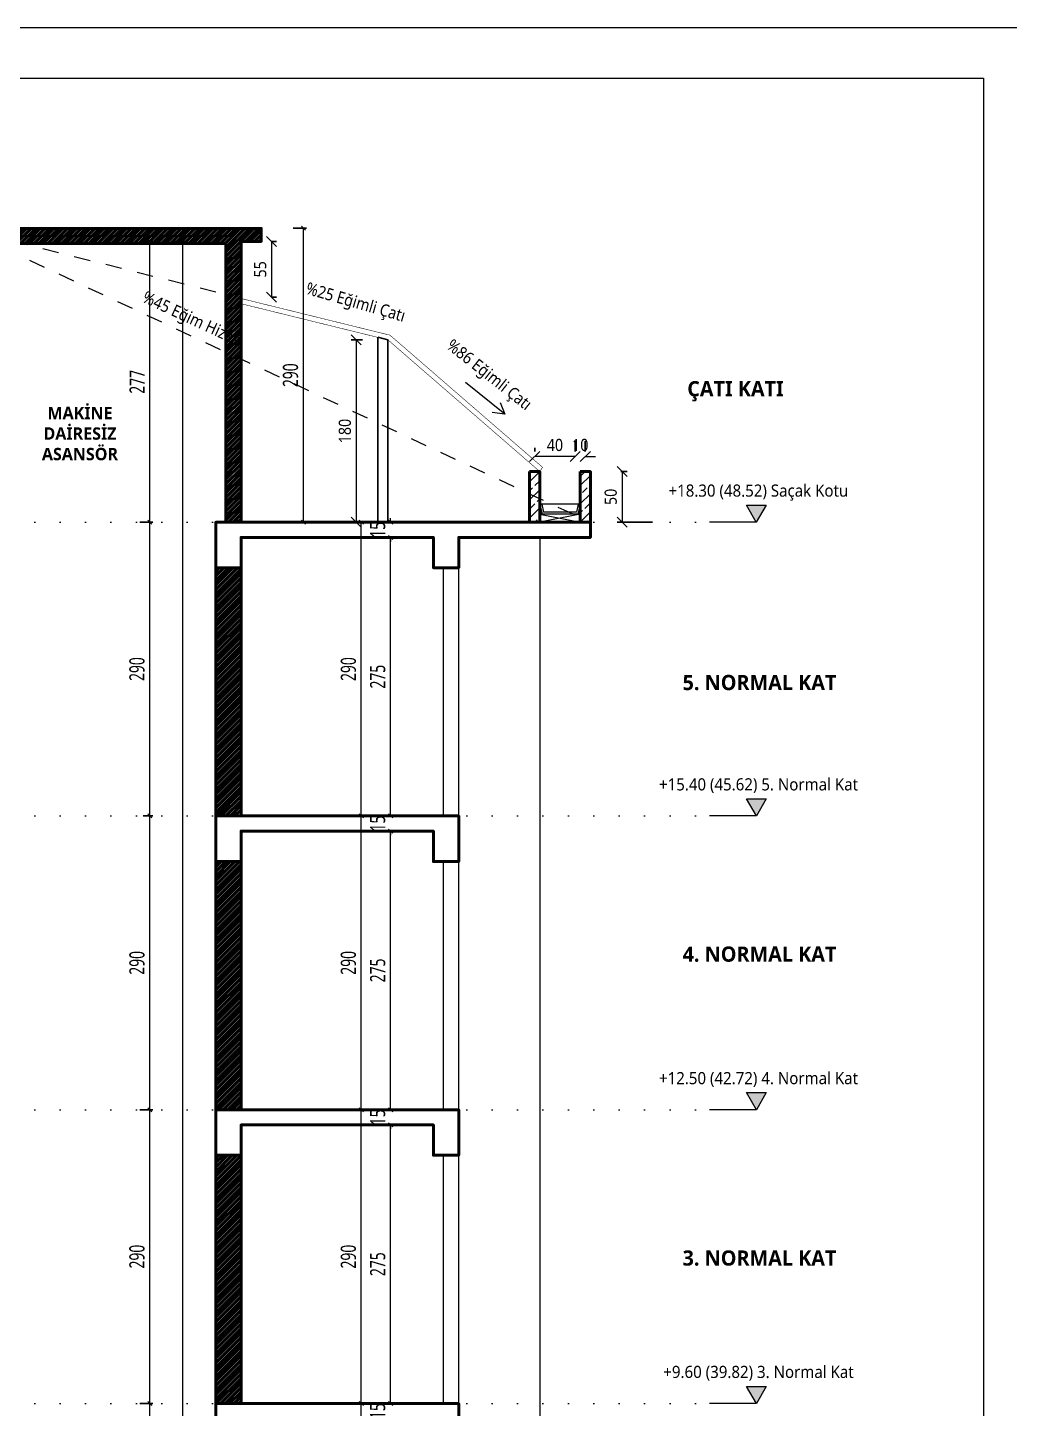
# Model space of a CAD drawing. Header units: metres. Extents: x 14968 to 56958, y -40276 to -31129.
# Drawn here: x 42804 to 43774, y -35839 to -34476 of the extents above; entities that cross this region are included whole.
import ezdxf
from ezdxf.enums import TextEntityAlignment as Align

# ---------------------------------------------------------------- set-up
doc = ezdxf.new("R2010")
doc.units = ezdxf.units.M
doc.linetypes.add('DOT', pattern=[0.25, 0, -0.25])
doc.linetypes.add('JIS_02_1.2', pattern=[64.008, 32.004, -32.004])
doc.layers.get('0').update_dxf_attribs({"lineweight": 13})
doc.layers.get('Defpoints').update_dxf_attribs({"lineweight": 9})
for name, color, linetype, lineweight in [('A ANTET', 7, 'Continuous', 13), ('A DUVAR', 7, 'Continuous', 25), ('A KESİT BETONARME', 1, 'Continuous', 50), ('A KESİT MERDİVEN', 1, 'Continuous', 50), ('A KOLON TARAMA', 1, 'Continuous', 15), ('A KOT KESİT', 51, 'Continuous', 15), ('A TEFRİŞ', 252, 'Continuous', 13), ('A YAZI', 7, 'Continuous', 13), ('A YAZI VAZ', 7, 'Continuous', 13), ('A ÇATI', 11, 'Continuous', 9), ('A ÖLÇÜ KESİT', 31, 'Continuous', 9), ('M015', 8, 'Continuous', 13)]:
    doc.layers.add(name, color=color, linetype=linetype, lineweight=lineweight)
doc.layers.add('A KESİT DUVAR GÖRÜNÜŞ', color=7, linetype='Continuous', lineweight=9, true_color=0x848484)
doc.layers.add('A KOT KESİT KAT HİZASI', color=7, linetype='DOT', lineweight=15, true_color=0xffff7f)
doc.styles.add('HİB GENISO .9', font='GENISO.ttf', dxfattribs={"width": 0.9})
doc.styles.add('HİB Segoe Semibold', font='')
doc.styles.add('HİB Segoe Semilight .7', font='segoeuisl.ttf', dxfattribs={"width": 0.7})
doc.styles.add('HİB Segoe Semilight .95', font='segoeuisl.ttf', dxfattribs={"width": 0.9})
doc.styles.get('HİB Segoe Semibold').set_extended_font_data('Segoe UI Semibold')
doc.dimstyles.new('HİB', dxfattribs={"dimtxt": 12, "dimasz": 18, "dimexe": 5, "dimexo": 30, "dimgap": 5, "dimtad": 1, "dimdec": 0, "dimzin": 0, "dimdsep": 46, "dimtxsty": 'HİB GENISO .9', "dimblk": 'CLOSEDBLANK', "dimtsz": 5, "dimcen": 0.09, "dimclrd": 256, "dimclre": 256, "dimclrt": 256, "dimadec": 0, "dimazin": 0, "dimtfac": 1, "dimtdec": 4, "dimtix": 1, "dimtofl": 0, "dimtmove": 0, "dimatfit": 3, "dimfxl": 30, "dimfxlon": 1, "dimtvp": 1, "dimtolj": 1, "dimtzin": 0, "dimlwd": -1, "dimlwe": -3, "dimarcsym": 0})
doc.dimstyles.new('HİB İÇ', dxfattribs={"dimtxt": 15, "dimasz": 18, "dimexe": 3, "dimexo": 10, "dimgap": 5, "dimtad": 1, "dimdec": 0, "dimzin": 0, "dimdsep": 46, "dimtxsty": 'HİB Segoe Semilight .7', "dimblk": 'NONE', "dimblk1": 'NONE', "dimblk2": 'NONE', "dimtsz": 2, "dimcen": 0.09, "dimclrd": 256, "dimclre": 256, "dimclrt": 256, "dimadec": 0, "dimazin": 0, "dimtfac": 1, "dimtdec": 4, "dimtix": 1, "dimtofl": 0, "dimtmove": 0, "dimatfit": 3, "dimfxl": 10, "dimfxlon": 1, "dimtvp": 1, "dimtolj": 1, "dimtzin": 0, "dimlwd": -1, "dimlwe": -3, "dimarcsym": 0})

# ---------------------------------------------------------------- blocks, each defined once
blk = doc.blocks.new('*D346')
at = {"layer": 'A ÖLÇÜ KESİT', "lineweight": -3, "ltscale": 0.5}
for p, q in [((43304.91172653042, -34890.6253155658), (43304.91172653042, -34894.1441292362)), ((43344.91172653042, -34884.08768259803), (43344.91172653042, -34894.1441292362))]:
    blk.add_line(p, q, dxfattribs=at)
at = {"layer": 'A ÖLÇÜ KESİT', "ltscale": 0.5}
for p, q in [((43309.91172653042, -34894.1441292362), (43299.91172653042, -34904.1441292362)), ((43344.91172653042, -34899.1441292362), (43304.91172653042, -34899.1441292362)), ((43339.91172653042, -34904.1441292362), (43349.91172653042, -34894.1441292362))]:
    blk.add_line(p, q, dxfattribs=at)
at = {"layer": 'Defpoints', "color": 0}
for p in [(43304.91172653042, -34899.1441292362), (43304.91172653042, -34920.6253155658), (43344.91172653042, -34914.08768259803)]:
    blk.add_point(p, dxfattribs=at)
at = {"layer": 'A ÖLÇÜ KESİT', "ltscale": 0.5, "insert": (43324.91172653042, -34887.94329241612), "char_height": 12, "attachment_point": 5, "style": 'HİB Segoe Semilight .95'}
blk.add_mtext('\\A1;40', dxfattribs=at)
blk = doc.blocks.new('_ClosedBlank')
at = {"color": 0, "linetype": 'ByBlock', "lineweight": -2}
for p, q in [((-1, 0.166667), (0, 0)), ((-1, 0.166667), (-1, -0.166667)), ((0, 0), (-1, -0.166667))]:
    blk.add_line(p, q, dxfattribs=at)
blk = doc.blocks.new('*D345')
at = {"layer": 'A ÖLÇÜ KESİT', "lineweight": -3, "ltscale": 0.5}
for p, q in [((43344.91172653042, -34884.08768259803), (43344.91172653042, -34894.1441292362)), ((43354.91172653042, -34884.08768259803), (43354.91172653042, -34894.1441292362))]:
    blk.add_line(p, q, dxfattribs=at)
at = {"layer": 'A ÖLÇÜ KESİT', "ltscale": 0.5}
for p, q in [((43344.91172653042, -34899.1441292362), (43334.91172653042, -34899.1441292362)), ((43339.91172653042, -34904.1441292362), (43349.91172653042, -34894.1441292362)), ((43359.91172653042, -34894.1441292362), (43349.91172653042, -34904.1441292362)), ((43354.91172653042, -34899.1441292362), (43364.91172653042, -34899.1441292362))]:
    blk.add_line(p, q, dxfattribs=at)
at = {"layer": 'Defpoints', "color": 0}
for p in [(43344.91172653042, -34899.1441292362), (43344.91172653042, -34914.08768259803), (43354.91172653042, -34914.08768259803)]:
    blk.add_point(p, dxfattribs=at)
at = {"layer": 'A ÖLÇÜ KESİT', "ltscale": 0.5, "insert": (43349.91172653042, -34887.90981961277), "char_height": 12, "attachment_point": 5, "style": 'HİB Segoe Semilight .95'}
blk.add_mtext('\\A1;10', dxfattribs=at)
blk = doc.blocks.new('*D456')
at = {"layer": 'A ÖLÇÜ KESİT', "ltscale": 0.5}
for p, q in [((43049.95000049309, -34691.94894162894), (43039.95000049309, -34681.94894162894)), ((43044.95000049309, -34686.94894162894), (43044.95000049309, -34742.01925975125)), ((43039.95000049309, -34737.01925975125), (43049.95000049309, -34747.01925975125))]:
    blk.add_line(p, q, dxfattribs=at)
at = {"layer": 'A ÖLÇÜ KESİT', "lineweight": -3, "ltscale": 0.5}
for p, q in [((43044.76004474289, -34686.94894162894), (43049.95000049309, -34686.94894162894)), ((43044.91172681278, -34742.01925975125), (43049.95000049309, -34742.01925975125))]:
    blk.add_line(p, q, dxfattribs=at)
at = {"layer": 'Defpoints', "color": 0}
for p in [(43014.76004474289, -34686.94894162894), (43014.91172681278, -34742.01925975125), (43044.95000049309, -34742.01925975125)]:
    blk.add_point(p, dxfattribs=at)
at = {"layer": 'A ÖLÇÜ KESİT', "ltscale": 0.5, "insert": (43033.84958208305, -34714.4841006901), "char_height": 12, "attachment_point": 5, "rotation": 90, "style": 'HİB Segoe Semilight .95'}
blk.add_mtext('\\A1;55', dxfattribs=at)
blk = doc.blocks.new('*D397')
at = {"layer": 'A ÖLÇÜ KESİT', "ltscale": 0.5}
for p, q in [((43162.64938041203, -34964.07840102632), (43162.64938041203, -34960.07840102632)), ((43160.64938041203, -34962.07840102632), (43164.64938041203, -34966.07840102632)), ((43164.64938041203, -34981.07840102629), (43160.64938041203, -34977.07840102629)), ((43162.64938041203, -34979.07840102629), (43162.64938041203, -34983.07840102629))]:
    blk.add_line(p, q, dxfattribs=at)
at = {"layer": 'A ÖLÇÜ KESİT', "lineweight": -3, "ltscale": 0.5}
for p, q in [((43165.72721676964, -34964.07840102632), (43159.64938041203, -34964.07840102632)), ((43152.89634090671, -34979.07840102629), (43159.64938041203, -34979.07840102629))]:
    blk.add_line(p, q, dxfattribs=at)
at = {"layer": 'Defpoints', "color": 0}
for p in [(43162.64938041203, -34964.07840102632), (43175.72721676964, -34964.07840102632), (43162.89634090671, -34979.07840102629)]:
    blk.add_point(p, dxfattribs=at)
at = {"layer": 'A ÖLÇÜ KESİT', "ltscale": 0.5, "insert": (43149.85649338274, -34971.5784010263), "char_height": 15, "attachment_point": 5, "rotation": 90, "style": 'HİB Segoe Semilight .7'}
blk.add_mtext('\\A1;15', dxfattribs=at)
blk = doc.blocks.new('_None')
blk = doc.blocks.new('*D396')
at = {"layer": 'A ÖLÇÜ KESİT', "lineweight": -3, "ltscale": 0.5}
for p, q in [((43152.89634090671, -34979.07840102629), (43159.64938041203, -34979.07840102629)), ((43152.89634090669, -35254.07840102632), (43159.64938041203, -35254.07840102632))]:
    blk.add_line(p, q, dxfattribs=at)
at = {"layer": 'A ÖLÇÜ KESİT', "ltscale": 0.5}
for p, q in [((43164.64938041203, -34981.07840102629), (43160.64938041203, -34977.07840102629)), ((43162.64938041203, -35254.07840102632), (43162.64938041203, -34979.07840102629)), ((43160.64938041203, -35252.07840102632), (43164.64938041203, -35256.07840102632))]:
    blk.add_line(p, q, dxfattribs=at)
at = {"layer": 'Defpoints', "color": 0}
for p in [(43162.64938041203, -34979.07840102629), (43162.89634090671, -34979.07840102629), (43162.89634090669, -35254.07840102632)]:
    blk.add_point(p, dxfattribs=at)
at = {"layer": 'A ÖLÇÜ KESİT', "ltscale": 0.5, "insert": (43149.89833438693, -35116.5784010263), "char_height": 15, "attachment_point": 5, "rotation": 90, "style": 'HİB Segoe Semilight .7'}
blk.add_mtext('\\A1;275', dxfattribs=at)
blk = doc.blocks.new('*D394')
at = {"layer": 'A ÖLÇÜ KESİT', "lineweight": -3, "ltscale": 0.5}
for p, q in [((43165.72721676964, -35254.07840102632), (43159.64938041203, -35254.07840102632)), ((43152.89634090671, -35269.07840102629), (43159.64938041203, -35269.07840102629))]:
    blk.add_line(p, q, dxfattribs=at)
at = {"layer": 'A ÖLÇÜ KESİT', "ltscale": 0.5}
for p, q in [((43160.64938041203, -35252.07840102632), (43164.64938041203, -35256.07840102632)), ((43162.64938041203, -35254.07840102632), (43162.64938041203, -35250.07840102632)), ((43164.64938041203, -35271.07840102629), (43160.64938041203, -35267.07840102629)), ((43162.64938041203, -35269.07840102629), (43162.64938041203, -35273.07840102629))]:
    blk.add_line(p, q, dxfattribs=at)
at = {"layer": 'Defpoints', "color": 0}
for p in [(43162.64938041203, -35254.07840102632), (43175.72721676964, -35254.07840102632), (43162.89634090671, -35269.07840102629)]:
    blk.add_point(p, dxfattribs=at)
at = {"layer": 'A ÖLÇÜ KESİT', "ltscale": 0.5, "insert": (43149.85649338274, -35261.5784010263), "char_height": 15, "attachment_point": 5, "rotation": 90, "style": 'HİB Segoe Semilight .7'}
blk.add_mtext('\\A1;15', dxfattribs=at)
blk = doc.blocks.new('*D398')
at = {"layer": 'A ÖLÇÜ KESİT', "lineweight": -3, "ltscale": 0.5}
for p, q in [((43143.6803826098, -34964.07840102632), (43130.6803826098, -34964.07840102632)), ((43143.6803826098, -35254.07840102632), (43130.6803826098, -35254.07840102632))]:
    blk.add_line(p, q, dxfattribs=at)
at = {"layer": 'A ÖLÇÜ KESİT', "ltscale": 0.5}
for p, q in [((43135.6803826098, -34966.07840102632), (43131.6803826098, -34962.07840102632)), ((43133.6803826098, -35254.07840102632), (43133.6803826098, -34964.07840102632)), ((43131.6803826098, -35252.07840102632), (43135.6803826098, -35256.07840102632))]:
    blk.add_line(p, q, dxfattribs=at)
at = {"layer": 'Defpoints', "color": 0}
for p in [(43133.6803826098, -34964.07840102632), (43175.72721676964, -34964.07840102632), (43183.92779017119, -35254.07840102632)]:
    blk.add_point(p, dxfattribs=at)
at = {"layer": 'A ÖLÇÜ KESİT', "ltscale": 0.5, "insert": (43120.92410645918, -35109.07840102632), "char_height": 15, "attachment_point": 5, "rotation": 90, "style": 'HİB Segoe Semilight .7'}
blk.add_mtext('\\A1;290', dxfattribs=at)
blk = doc.blocks.new('*D392')
at = {"layer": 'A ÖLÇÜ KESİT', "lineweight": -3, "ltscale": 0.5}
for p, q in [((43143.6803826098, -35544.07840102632), (43130.6803826098, -35544.07840102632)), ((43143.6803826098, -35834.07840102632), (43130.6803826098, -35834.07840102632))]:
    blk.add_line(p, q, dxfattribs=at)
at = {"layer": 'A ÖLÇÜ KESİT', "ltscale": 0.5}
for p, q in [((43135.6803826098, -35546.07840102632), (43131.6803826098, -35542.07840102632)), ((43133.6803826098, -35834.07840102632), (43133.6803826098, -35544.07840102632)), ((43131.6803826098, -35832.07840102632), (43135.6803826098, -35836.07840102632))]:
    blk.add_line(p, q, dxfattribs=at)
at = {"layer": 'Defpoints', "color": 0}
for p in [(43133.6803826098, -35544.07840102632), (43175.72721676964, -35544.07840102632), (43183.92779017119, -35834.07840102632)]:
    blk.add_point(p, dxfattribs=at)
at = {"layer": 'A ÖLÇÜ KESİT', "ltscale": 0.5, "insert": (43120.92410645918, -35689.07840102632), "char_height": 15, "attachment_point": 5, "rotation": 90, "style": 'HİB Segoe Semilight .7'}
blk.add_mtext('\\A1;290', dxfattribs=at)
blk = doc.blocks.new('*D391')
at = {"layer": 'A ÖLÇÜ KESİT', "lineweight": -3, "ltscale": 0.5}
for p, q in [((43165.72721676964, -35544.07840102632), (43159.64938041203, -35544.07840102632)), ((43152.89634090671, -35559.07840102629), (43159.64938041203, -35559.07840102629))]:
    blk.add_line(p, q, dxfattribs=at)
at = {"layer": 'A ÖLÇÜ KESİT', "ltscale": 0.5}
for p, q in [((43160.64938041203, -35542.07840102632), (43164.64938041203, -35546.07840102632)), ((43162.64938041203, -35544.07840102632), (43162.64938041203, -35540.07840102632)), ((43164.64938041203, -35561.07840102629), (43160.64938041203, -35557.07840102629)), ((43162.64938041203, -35559.07840102629), (43162.64938041203, -35563.07840102629))]:
    blk.add_line(p, q, dxfattribs=at)
at = {"layer": 'Defpoints', "color": 0}
for p in [(43162.64938041203, -35544.07840102632), (43175.72721676964, -35544.07840102632), (43162.89634090671, -35559.07840102629)]:
    blk.add_point(p, dxfattribs=at)
at = {"layer": 'A ÖLÇÜ KESİT', "ltscale": 0.5, "insert": (43149.85649338274, -35551.5784010263), "char_height": 15, "attachment_point": 5, "rotation": 90, "style": 'HİB Segoe Semilight .7'}
blk.add_mtext('\\A1;15', dxfattribs=at)
blk = doc.blocks.new('*D390')
at = {"layer": 'A ÖLÇÜ KESİT', "lineweight": -3, "ltscale": 0.5}
for p, q in [((43152.89634090671, -35559.07840102629), (43159.64938041203, -35559.07840102629)), ((43152.89634090669, -35834.07840102632), (43159.64938041203, -35834.07840102632))]:
    blk.add_line(p, q, dxfattribs=at)
at = {"layer": 'A ÖLÇÜ KESİT', "ltscale": 0.5}
for p, q in [((43164.64938041203, -35561.07840102629), (43160.64938041203, -35557.07840102629)), ((43162.64938041203, -35834.07840102632), (43162.64938041203, -35559.07840102629)), ((43160.64938041203, -35832.07840102632), (43164.64938041203, -35836.07840102632))]:
    blk.add_line(p, q, dxfattribs=at)
at = {"layer": 'Defpoints', "color": 0}
for p in [(43162.64938041203, -35559.07840102629), (43162.89634090671, -35559.07840102629), (43162.89634090669, -35834.07840102632)]:
    blk.add_point(p, dxfattribs=at)
at = {"layer": 'A ÖLÇÜ KESİT', "ltscale": 0.5, "insert": (43149.89833438693, -35696.5784010263), "char_height": 15, "attachment_point": 5, "rotation": 90, "style": 'HİB Segoe Semilight .7'}
blk.add_mtext('\\A1;275', dxfattribs=at)
blk = doc.blocks.new('*D389')
at = {"layer": 'A ÖLÇÜ KESİT', "lineweight": -3, "ltscale": 0.5}
for p, q in [((43143.6803826098, -35834.07840102632), (43130.6803826098, -35834.07840102632)), ((43143.6803826098, -36124.07840102632), (43130.6803826098, -36124.07840102632))]:
    blk.add_line(p, q, dxfattribs=at)
at = {"layer": 'A ÖLÇÜ KESİT', "ltscale": 0.5}
for p, q in [((43135.6803826098, -35836.07840102632), (43131.6803826098, -35832.07840102632)), ((43133.6803826098, -36124.07840102632), (43133.6803826098, -35834.07840102632)), ((43131.6803826098, -36122.07840102632), (43135.6803826098, -36126.07840102632))]:
    blk.add_line(p, q, dxfattribs=at)
at = {"layer": 'Defpoints', "color": 0}
for p in [(43133.6803826098, -35834.07840102632), (43175.72721676964, -35834.07840102632), (43183.92779017119, -36124.07840102632)]:
    blk.add_point(p, dxfattribs=at)
at = {"layer": 'A ÖLÇÜ KESİT', "ltscale": 0.5, "insert": (43120.92410645918, -35979.07840102632), "char_height": 15, "attachment_point": 5, "rotation": 90, "style": 'HİB Segoe Semilight .7'}
blk.add_mtext('\\A1;290', dxfattribs=at)
blk = doc.blocks.new('*D388')
at = {"layer": 'A ÖLÇÜ KESİT', "lineweight": -3, "ltscale": 0.5}
for p, q in [((43165.72721676964, -35834.07840102632), (43159.64938041203, -35834.07840102632)), ((43152.89634090671, -35849.07840102629), (43159.64938041203, -35849.07840102629))]:
    blk.add_line(p, q, dxfattribs=at)
at = {"layer": 'A ÖLÇÜ KESİT', "ltscale": 0.5}
for p, q in [((43160.64938041203, -35832.07840102632), (43164.64938041203, -35836.07840102632)), ((43162.64938041203, -35834.07840102632), (43162.64938041203, -35830.07840102632)), ((43164.64938041203, -35851.07840102629), (43160.64938041203, -35847.07840102629)), ((43162.64938041203, -35849.07840102629), (43162.64938041203, -35853.07840102629))]:
    blk.add_line(p, q, dxfattribs=at)
at = {"layer": 'Defpoints', "color": 0}
for p in [(43162.64938041203, -35834.07840102632), (43175.72721676964, -35834.07840102632), (43162.89634090671, -35849.07840102629)]:
    blk.add_point(p, dxfattribs=at)
at = {"layer": 'A ÖLÇÜ KESİT', "ltscale": 0.5, "insert": (43149.85649338274, -35841.5784010263), "char_height": 15, "attachment_point": 5, "rotation": 90, "style": 'HİB Segoe Semilight .7'}
blk.add_mtext('\\A1;15', dxfattribs=at)
blk = doc.blocks.new('*D395')
at = {"layer": 'A ÖLÇÜ KESİT', "lineweight": -3, "ltscale": 0.5}
for p, q in [((43143.6803826098, -35254.07840102632), (43130.6803826098, -35254.07840102632)), ((43143.6803826098, -35544.07840102632), (43130.6803826098, -35544.07840102632))]:
    blk.add_line(p, q, dxfattribs=at)
at = {"layer": 'A ÖLÇÜ KESİT', "ltscale": 0.5}
for p, q in [((43135.6803826098, -35256.07840102632), (43131.6803826098, -35252.07840102632)), ((43133.6803826098, -35544.07840102632), (43133.6803826098, -35254.07840102632)), ((43131.6803826098, -35542.07840102632), (43135.6803826098, -35546.07840102632))]:
    blk.add_line(p, q, dxfattribs=at)
at = {"layer": 'Defpoints', "color": 0}
for p in [(43133.6803826098, -35254.07840102632), (43175.72721676964, -35254.07840102632), (43183.92779017119, -35544.07840102632)]:
    blk.add_point(p, dxfattribs=at)
at = {"layer": 'A ÖLÇÜ KESİT', "ltscale": 0.5, "insert": (43120.92410645918, -35399.07840102632), "char_height": 15, "attachment_point": 5, "rotation": 90, "style": 'HİB Segoe Semilight .7'}
blk.add_mtext('\\A1;290', dxfattribs=at)
blk = doc.blocks.new('*D393')
at = {"layer": 'A ÖLÇÜ KESİT', "lineweight": -3, "ltscale": 0.5}
for p, q in [((43152.89634090671, -35269.07840102629), (43159.64938041203, -35269.07840102629)), ((43152.89634090669, -35544.07840102632), (43159.64938041203, -35544.07840102632))]:
    blk.add_line(p, q, dxfattribs=at)
at = {"layer": 'A ÖLÇÜ KESİT', "ltscale": 0.5}
for p, q in [((43164.64938041203, -35271.07840102629), (43160.64938041203, -35267.07840102629)), ((43162.64938041203, -35544.07840102632), (43162.64938041203, -35269.07840102629)), ((43160.64938041203, -35542.07840102632), (43164.64938041203, -35546.07840102632))]:
    blk.add_line(p, q, dxfattribs=at)
at = {"layer": 'Defpoints', "color": 0}
for p in [(43162.64938041203, -35269.07840102629), (43162.89634090671, -35269.07840102629), (43162.89634090669, -35544.07840102632)]:
    blk.add_point(p, dxfattribs=at)
at = {"layer": 'A ÖLÇÜ KESİT', "ltscale": 0.5, "insert": (43149.89833438693, -35406.5784010263), "char_height": 15, "attachment_point": 5, "rotation": 90, "style": 'HİB Segoe Semilight .7'}
blk.add_mtext('\\A1;275', dxfattribs=at)
blk = doc.blocks.new('*D766')
at = {"layer": 'A ÖLÇÜ KESİT', "lineweight": -3, "ltscale": 0.5}
for p, q in [((42947.31095996918, -34686.94894162892), (42960.31095996918, -34686.94894162892)), ((42947.31095996918, -37121.07911688486), (42960.31095996918, -37121.07911688486))]:
    blk.add_line(p, q, dxfattribs=at)
at = {"layer": 'A ÖLÇÜ KESİT', "ltscale": 0.5}
for p, q in [((42959.31095996918, -34688.94894162892), (42955.31095996918, -34684.94894162892)), ((42957.31095996918, -37121.07911688486), (42957.31095996918, -34686.94894162892)), ((42955.31095996918, -37119.07911688486), (42959.31095996918, -37123.07911688486))]:
    blk.add_line(p, q, dxfattribs=at)
at = {"layer": 'Defpoints', "color": 0}
for p in [(42821.23962272264, -34686.94894162892), (42957.31095996918, -34686.94894162892), (42875.02921052245, -37121.07911688486)]:
    blk.add_point(p, dxfattribs=at)
at = {"layer": 'A ÖLÇÜ KESİT', "ltscale": 0.5, "insert": (42944.55468381855, -35904.01402925689), "char_height": 15, "attachment_point": 5, "rotation": 90, "style": 'HİB Segoe Semilight .7'}
blk.add_mtext('\\A1;2434', dxfattribs=at)
blk = doc.blocks.new('*D770')
at = {"layer": 'A ÖLÇÜ KESİT', "lineweight": -3, "ltscale": 0.5}
for p, q in [((43066.51719365625, -34673.9512516074), (43079.51719365625, -34673.9512516074)), ((43066.51719365625, -34964.07911688489), (43079.51719365625, -34964.07911688489))]:
    blk.add_line(p, q, dxfattribs=at)
at = {"layer": 'A ÖLÇÜ KESİT', "ltscale": 0.5}
for p, q in [((43078.51719365625, -34675.9512516074), (43074.51719365625, -34671.9512516074)), ((43076.51719365625, -34964.07911688489), (43076.51719365625, -34673.9512516074)), ((43074.51719365625, -34962.07911688489), (43078.51719365625, -34966.07911688489))]:
    blk.add_line(p, q, dxfattribs=at)
at = {"layer": 'Defpoints', "color": 0}
for p in [(43014.91172681279, -34673.9512516074), (43076.51719365625, -34673.9512516074), (43014.91172681279, -34964.07911688489)]:
    blk.add_point(p, dxfattribs=at)
at = {"layer": 'A ÖLÇÜ KESİT', "ltscale": 0.5, "insert": (43063.76091750563, -34819.01518424614), "char_height": 15, "attachment_point": 5, "rotation": 90, "style": 'HİB Segoe Semilight .7'}
blk.add_mtext('\\A1;290', dxfattribs=at)
blk = doc.blocks.new('*D342')
at = {"layer": 'A ÖLÇÜ KESİT', "ltscale": 0.5, "transparency": 16777216}
for p, q in [((43133.67618038594, -34789.08768259803), (43123.67618038594, -34779.08768259803)), ((43128.67618038594, -34784.08768259803), (43128.67618038594, -34964.08768259803)), ((43123.67618038594, -34959.08768259803), (43133.67618038594, -34969.08768259803))]:
    blk.add_line(p, q, dxfattribs=at)
at = {"layer": 'A ÖLÇÜ KESİT', "lineweight": -3, "ltscale": 0.5, "transparency": 16777216}
for p, q in [((43134.91172653042, -34784.08768259803), (43123.67618038594, -34784.08768259803)), ((43124.91172653042, -34964.08768259803), (43123.67618038594, -34964.08768259803))]:
    blk.add_line(p, q, dxfattribs=at)
at = {"layer": 'Defpoints', "color": 0, "transparency": 16777216}
for p in [(43164.91172653042, -34784.08768259803), (43128.67618038594, -34964.08768259803), (43154.91172653042, -34964.08768259803)]:
    blk.add_point(p, dxfattribs=at)
at = {"layer": 'A ÖLÇÜ KESİT', "ltscale": 0.5, "transparency": 16777216, "insert": (43117.44187076251, -34874.08768259803), "char_height": 12, "attachment_point": 5, "rotation": 90, "style": 'HİB Segoe Semilight .95'}
blk.add_mtext('\\A1;180', dxfattribs=at)
blk = doc.blocks.new('*D344')
at = {"layer": 'A ÖLÇÜ KESİT', "ltscale": 0.5}
for p, q in [((43396.23065294382, -34919.08768259803), (43386.23065294382, -34909.08768259803)), ((43391.23065294382, -34914.08768259803), (43391.23065294382, -34964.08768259804)), ((43386.23065294382, -34959.08768259804), (43396.23065294382, -34969.08768259804))]:
    blk.add_line(p, q, dxfattribs=at)
at = {"layer": 'A ÖLÇÜ KESİT', "lineweight": -3, "ltscale": 0.5}
for p, q in [((43389.91172653042, -34914.08768259803), (43396.23065294382, -34914.08768259803)), ((43421.23065294382, -34964.08768259804), (43386.23065294382, -34964.08768259804))]:
    blk.add_line(p, q, dxfattribs=at)
at = {"layer": 'Defpoints', "color": 0}
for p in [(43359.91172653042, -34914.08768259803), (43391.23065294382, -34964.08768259804), (44606.07575881795, -34964.08768259804)]:
    blk.add_point(p, dxfattribs=at)
at = {"layer": 'A ÖLÇÜ KESİT', "ltscale": 0.5, "insert": (43380.02981612374, -34939.08768259804), "char_height": 12, "attachment_point": 5, "rotation": 90, "style": 'HİB Segoe Semilight .95'}
blk.add_mtext('\\A1;50', dxfattribs=at)
blk = doc.blocks.new('*D1884')
at = {"layer": 'A ÖLÇÜ KESİT', "lineweight": -3, "ltscale": 0.5}
for p, q in [((42914.86956699606, -34686.94894162892), (42927.86956699606, -34686.94894162892)), ((42914.86956699606, -34964.07911688488), (42927.86956699606, -34964.07911688488))]:
    blk.add_line(p, q, dxfattribs=at)
at = {"layer": 'A ÖLÇÜ KESİT', "ltscale": 0.5}
for p, q in [((42926.86956699606, -34688.94894162892), (42922.86956699606, -34684.94894162892)), ((42924.86956699606, -34964.07911688488), (42924.86956699606, -34686.94894162892)), ((42922.86956699606, -34962.07911688488), (42926.86956699606, -34966.07911688488))]:
    blk.add_line(p, q, dxfattribs=at)
at = {"layer": 'Defpoints', "color": 0}
for p in [(42875.02517476507, -34686.94894162892), (42924.86956699606, -34686.94894162892), (42875.02517476511, -34964.07911688488)]:
    blk.add_point(p, dxfattribs=at)
at = {"layer": 'A ÖLÇÜ KESİT', "ltscale": 0.5, "insert": (42912.2440439835, -34825.5140292569), "char_height": 15, "attachment_point": 5, "rotation": 90, "style": 'HİB Segoe Semilight .7'}
blk.add_mtext('\\A1;277', dxfattribs=at)
blk = doc.blocks.new('*D1896')
at = {"layer": 'A ÖLÇÜ KESİT', "lineweight": -3, "ltscale": 0.5}
for p, q in [((42914.86956699606, -35834.07911688487), (42927.86956699606, -35834.07911688487)), ((42914.86956699606, -36124.07911688487), (42927.86956699606, -36124.07911688487))]:
    blk.add_line(p, q, dxfattribs=at)
at = {"layer": 'A ÖLÇÜ KESİT', "ltscale": 0.5}
for p, q in [((42926.86956699606, -35836.07911688487), (42922.86956699606, -35832.07911688487)), ((42924.86956699606, -36124.07911688487), (42924.86956699606, -35834.07911688487)), ((42922.86956699606, -36122.07911688487), (42926.86956699606, -36126.07911688487))]:
    blk.add_line(p, q, dxfattribs=at)
at = {"layer": 'Defpoints', "color": 0}
for p in [(42894.50570718041, -35834.07911688487), (42924.86956699606, -35834.07911688487), (42901.65078617298, -36124.07911688487)]:
    blk.add_point(p, dxfattribs=at)
at = {"layer": 'A ÖLÇÜ KESİT', "ltscale": 0.5, "insert": (42912.11329084543, -35979.07911688487), "char_height": 15, "attachment_point": 5, "rotation": 90, "style": 'HİB Segoe Semilight .7'}
blk.add_mtext('\\A1;290', dxfattribs=at)
blk = doc.blocks.new('*D1897')
at = {"layer": 'A ÖLÇÜ KESİT', "lineweight": -3, "ltscale": 0.5}
for p, q in [((42914.86956699606, -35544.07911688488), (42927.86956699606, -35544.07911688488)), ((42914.86956699606, -35834.07911688487), (42927.86956699606, -35834.07911688487))]:
    blk.add_line(p, q, dxfattribs=at)
at = {"layer": 'A ÖLÇÜ KESİT', "ltscale": 0.5}
for p, q in [((42926.86956699606, -35546.07911688488), (42922.86956699606, -35542.07911688488)), ((42924.86956699606, -35834.07911688487), (42924.86956699606, -35544.07911688488)), ((42922.86956699606, -35832.07911688487), (42926.86956699606, -35836.07911688487))]:
    blk.add_line(p, q, dxfattribs=at)
at = {"layer": 'Defpoints', "color": 0}
for p in [(42899.09897224707, -35544.07911688488), (42924.86956699606, -35544.07911688488), (42894.50570718041, -35834.07911688487)]:
    blk.add_point(p, dxfattribs=at)
at = {"layer": 'A ÖLÇÜ KESİT', "ltscale": 0.5, "insert": (42912.11329084543, -35689.07911688488), "char_height": 15, "attachment_point": 5, "rotation": 90, "style": 'HİB Segoe Semilight .7'}
blk.add_mtext('\\A1;290', dxfattribs=at)
blk = doc.blocks.new('*D1898')
at = {"layer": 'A ÖLÇÜ KESİT', "lineweight": -3, "ltscale": 0.5}
for p, q in [((42918.28550238038, -35254.07911688488), (42927.86956699606, -35254.07911688488)), ((42914.86956699606, -35544.07911688488), (42927.86956699606, -35544.07911688488))]:
    blk.add_line(p, q, dxfattribs=at)
at = {"layer": 'A ÖLÇÜ KESİT', "ltscale": 0.5}
for p, q in [((42926.86956699606, -35256.07911688488), (42922.86956699606, -35252.07911688488)), ((42924.86956699606, -35544.07911688488), (42924.86956699606, -35254.07911688488)), ((42922.86956699606, -35542.07911688488), (42926.86956699606, -35546.07911688488))]:
    blk.add_line(p, q, dxfattribs=at)
at = {"layer": 'Defpoints', "color": 0}
for p in [(42908.28550238038, -35254.07911688488), (42924.86956699606, -35254.07911688488), (42899.09897224707, -35544.07911688488)]:
    blk.add_point(p, dxfattribs=at)
at = {"layer": 'A ÖLÇÜ KESİT', "ltscale": 0.5, "insert": (42912.11329084543, -35399.07911688488), "char_height": 15, "attachment_point": 5, "rotation": 90, "style": 'HİB Segoe Semilight .7'}
blk.add_mtext('\\A1;290', dxfattribs=at)
blk = doc.blocks.new('*D1899')
at = {"layer": 'A ÖLÇÜ KESİT', "lineweight": -3, "ltscale": 0.5}
for p, q in [((42914.86956699606, -34964.07911688489), (42927.86956699606, -34964.07911688489)), ((42918.28550238038, -35254.07911688488), (42927.86956699606, -35254.07911688488))]:
    blk.add_line(p, q, dxfattribs=at)
at = {"layer": 'A ÖLÇÜ KESİT', "ltscale": 0.5}
for p, q in [((42926.86956699606, -34966.07911688489), (42922.86956699606, -34962.07911688489)), ((42924.86956699606, -35254.07911688488), (42924.86956699606, -34964.07911688489)), ((42922.86956699606, -35252.07911688488), (42926.86956699606, -35256.07911688488))]:
    blk.add_line(p, q, dxfattribs=at)
at = {"layer": 'Defpoints', "color": 0}
for p in [(42887.87099097303, -34964.07911688489), (42924.86956699606, -34964.07911688489), (42908.28550238038, -35254.07911688488)]:
    blk.add_point(p, dxfattribs=at)
at = {"layer": 'A ÖLÇÜ KESİT', "ltscale": 0.5, "insert": (42912.11329084543, -35109.07911688488), "char_height": 15, "attachment_point": 5, "rotation": 90, "style": 'HİB Segoe Semilight .7'}
blk.add_mtext('\\A1;290', dxfattribs=at)
blk = doc.blocks.new('KOT KESİT')
at = {"layer": 'A KOT KESİT', "transparency": 33554687}
h = blk.add_hatch(color=256, dxfattribs=at)
h.dxf.hatch_style = 1
h.paths.add_polyline_path([(9.742785792559516, 16.87500000000182), (-9.742785792590439, 16.87500000000182), (-1.455191522836685e-11, 1.818989403545856e-12)])
at = {"layer": 'A KOT KESİT'}
blk.add_line((-1.455191522836685e-11, 1.818989403545856e-12), (46.14918567927452, 1.818989403545856e-12), dxfattribs=at)
blk.add_lwpolyline([(9.742785792559516, 16.87500000000182), (-9.742785792590439, 16.87500000000182), (-1.455191522836685e-11, 1.818989403545856e-12)], close=True, dxfattribs=at)
at = {"layer": 'A KOT KESİT', "ltscale": 100, "transparency": 33554687, "style": 'HİB Segoe Semilight .95', "width": 0.9499999999999998}
blk.add_attdef('YAZI', text='', height=12, dxfattribs=at).set_placement((-2.144802670707023, 25.20597181316491), align=Align.CENTER)

msp = doc.modelspace()

# ---------------------------------------------------------------- hatches: boundary and pattern name
at = {"layer": 'A KESİT MERDİVEN', "ltscale": 0.5, "transparency": 33554687}
h = msp.add_hatch(dxfattribs=at)
h.set_pattern_fill('ANSI31', color=256)
h.set_pattern_definition([(45, (0, 0), (-2.245064030267288, 2.245064030267288), [])])
h.paths.add_polyline_path([(43014.91172681279, -34686.94894162894), (43034.76004474289, -34686.94894162894), (43034.76004474289, -34674.07983274345), (42300.91172681277, -34674.07983274344), (42300.91172681277, -34689.07983274344), (42320.91172681277, -34689.07983274344), (42320.91172681277, -34964.07911688487), (42335.91172681277, -34964.07911688486), (42335.91172681278, -34689.07983274343), (42999.91217273853, -34689.07983274344), (42999.91217273853, -34964.07911688487), (43014.91172681279, -34964.07911688487)])
h.paths.add_polyline_path([(43014.91172681277, -35254.07911688487), (43014.91172681276, -35009.07911688484), (42989.91172681277, -35009.07911688486), (42989.91172681277, -35254.07911688487)])
h.paths.add_polyline_path([(43014.91172681277, -35544.07911688487), (43014.91172681276, -35299.07911688484), (42989.91172681277, -35299.07911688486), (42989.91172681277, -35544.07911688487)])
h.paths.add_polyline_path([(43014.91172681277, -35834.07911688487), (43014.91172681276, -35589.07911688484), (42989.91172681277, -35589.07911688486), (42989.91172681277, -35834.07911688487)])
h.paths.add_polyline_path([(43014.91172681277, -36124.07911688487), (43014.91172681276, -35879.07911688484), (42989.91172681277, -35879.07911688486), (42989.91172681277, -36124.07911688487)])
h.paths.add_polyline_path([(43014.91172681277, -36414.07911688487), (43014.91172681276, -36169.07911688484), (42989.91172681277, -36169.07911688486), (42989.91172681277, -36414.07911688487)])
h.paths.add_polyline_path([(42989.9117268128, -36751.07911688487), (42989.91172681277, -37071.07840102502), (43014.9117268128, -37071.07840102506), (43014.91172681276, -36751.07911688482)])
h.paths.add_polyline_path([(43014.91172681277, -36704.07911688487), (43014.91172681276, -36459.07911688484), (42989.91172681277, -36459.07911688486), (42989.91172681277, -36704.07911688487)])
h.paths.add_polyline_path([(43229.91172681261, -36751.07911688485), (43204.99599907215, -36751.07911688484), (43204.99599907215, -37071.07840102505), (43229.99599907216, -37071.07840102505), (43229.99599907216, -36751.07911688484)])
h.paths.add_polyline_path([(42320.91186447294, -36809.08238951243), (42320.91172681271, -37071.08120771875), (42345.91172681272, -37071.08105810951), (42345.91172681272, -36809.08238951244)])
at = {"layer": 'A KOLON TARAMA', "ltscale": 100, "transparency": 33554687}
h = msp.add_hatch(dxfattribs=at)
h.set_pattern_fill('ANSI33-METRIC', color=256, scale=2, angle=180)
h.set_pattern_definition([(45, (105.5218653494085, -5450.298223569269), (-8.980256121069154, 8.980256121069154), []), (45, (114.5021253494087, -5450.298223569269), (-8.980256121069154, 8.980256121069154), [6.35, -3.175])])
h.paths.add_polyline_path([(43349.91172653042, -34914.08768259803), (43349.91172653042, -34964.08768259803), (43359.91172653042, -34964.08768259803), (43359.91172653042, -34914.08768259803)])
h.paths.add_polyline_path([(43299.91172653042, -34914.08768259803), (43299.91172653042, -34964.08768259803), (43309.91172653042, -34964.08768259803), (43309.91172653042, -34914.08768259803)])

# ---------------------------------------------------------------- linework, layer by layer
at = {"ltscale": 0.5}
for p, q in [((43214.91172681261, -35254.07911688486), (43214.91172681261, -35009.07911688485)), ((43229.91172681263, -35254.07911688484), (43229.91172681263, -35009.07911688485)), ((43214.91172681261, -35544.07911688486), (43214.91172681261, -35299.07911688485)), ((43229.91172681263, -35544.07911688484), (43229.91172681263, -35299.07911688485)), ((43214.91172681261, -35834.07911688486), (43214.91172681261, -35589.07911688485)), ((43229.91172681263, -35834.07911688484), (43229.91172681263, -35589.07911688485))]:
    msp.add_line(p, q, dxfattribs=at)
at = {"layer": 'A ANTET'}
msp.add_lwpolyline([(28638.91721044098, -34475.855797609), (56958.33246978014, -34475.85579754248), (56958.33246982114, -37375.85579754249), (28638.91721044098, -37375.855797609)], close=True, dxfattribs=at)
at = {"layer": 'A DUVAR'}
msp.add_lwpolyline([(43149.91172653041, -34781.59384240244), (43149.91172653041, -34964.07911688487), (43159.91172653041, -34964.07911688487), (43159.91172653041, -34784.07911688487)], close=True, dxfattribs=at)
at = {"layer": 'A KESİT BETONARME', "ltscale": 0.5}
for p, q in [((42989.91172681277, -35009.07911688486), (42989.91172681277, -35254.07911688487)), ((43014.91172681277, -35009.07911688485), (43014.91172681277, -35254.07911688487)), ((42989.91172681277, -35299.07911688486), (42989.91172681277, -35544.07911688487)), ((43014.91172681277, -35299.07911688485), (43014.91172681277, -35544.07911688487)), ((42989.91172681277, -35589.07911688486), (42989.91172681277, -35834.07911688487)), ((43014.91172681277, -35589.07911688485), (43014.91172681277, -35834.07911688487))]:
    msp.add_line(p, q, dxfattribs=at)
msp.add_lwpolyline([(43014.91172681279, -34686.94894162892), (43014.91172681279, -34814.07911688487), (43014.91172681279, -34964.07911688487), (42999.91217273853, -34964.07911688487), (42999.91217273853, -34689.07983274344), (42335.91172681278, -34689.07983274343), (42335.91172681278, -34964.07911688486), (42320.91172681277, -34964.07911688487), (42320.91172681277, -34689.07983274344), (42300.91172681277, -34689.07983274344), (42300.91172681277, -34674.07983274344), (43034.76004474289, -34674.07983274345), (43034.76004474289, -34686.94894162894), (43014.76004474289, -34686.94894162894)], dxfattribs=at)
at = {"layer": 'A KESİT BETONARME'}
for points in [[(43299.91172653042, -34914.08768259803), (43299.91172653042, -34964.08768259803), (43309.91172653042, -34964.08768259803), (43309.91172653042, -34914.08768259803)], [(43349.91172653042, -34914.08768259803), (43349.91172653042, -34964.08768259803), (43359.91172653042, -34964.08768259803), (43359.91172653042, -34914.08768259803)]]:
    msp.add_lwpolyline(points, close=True, dxfattribs=at)
at = {"layer": 'A KESİT BETONARME', "ltscale": 0.5}
for points in [[(43229.91172681261, -34964.07911688487), (43359.91172653042, -34964.08768259803), (43359.91172653042, -34979.08768259803), (43229.91172681261, -34979.08768259803), (43229.91172681261, -35009.07911688485), (43204.91172681261, -35009.07911688485), (43204.91172681261, -34979.07911688485), (43014.91172681276, -34979.07911688484), (43014.91172681276, -35009.07911688485), (42989.91172681277, -35009.07911688486), (42989.91172681277, -34964.07911688487)], [(42989.91172681277, -35254.07911688487), (43229.91172681261, -35254.07911688487), (43229.91172681261, -35299.07911688485), (43204.91172681261, -35299.07911688485), (43204.91172681261, -35269.07911688485), (43014.91172681276, -35269.07911688484), (43014.91172681276, -35299.07911688485), (42989.91172681277, -35299.07911688486)], [(42989.91172681277, -35544.07911688487), (43229.91172681261, -35544.07911688487), (43229.91172681261, -35589.07911688485), (43204.91172681261, -35589.07911688485), (43204.91172681261, -35559.07911688485), (43014.91172681276, -35559.07911688484), (43014.91172681276, -35589.07911688485), (42989.91172681277, -35589.07911688486)], [(42989.91172681277, -35834.07911688487), (43229.91172681261, -35834.07911688487), (43229.91172681261, -35879.07911688485), (43204.91172681261, -35879.07911688485), (43204.91172681261, -35849.07911688485), (43014.91172681276, -35849.07911688484), (43014.91172681276, -35879.07911688485), (42989.91172681277, -35879.07911688486)]]:
    msp.add_lwpolyline(points, close=True, dxfattribs=at)
at = {"layer": 'A KESİT DUVAR GÖRÜNÜŞ', "ltscale": 0.5}
msp.add_line((43309.91576092626, -34979.08768259802), (43309.99599907217, -36751.07911688485), dxfattribs=at)
at = {"layer": 'A KOT KESİT KAT HİZASI', "ltscale": 100}
for p, q in [((41932.59978117123, -34964.07911688489), (43490.3089870132, -34964.07911688489)), ((41932.59978117123, -35254.07911688488), (43490.3089870132, -35254.07911688488)), ((41932.59978117123, -35544.07911688488), (43490.3089870132, -35544.07911688488)), ((41932.59978117123, -35834.07911688487), (43490.3089870132, -35834.07911688487))]:
    msp.add_line(p, q, dxfattribs=at)
at = {"layer": 'A TEFRİŞ', "color": 252, "linetype": 'JIS_02_1.2', "ltscale": 0.5, "true_color": 0x848484}
msp.add_line((42689.9117266715, -34651.36118982268), (43359.91172653038, -34964.07911688485), dxfattribs=at)
at = {"layer": 'A TEFRİŞ', "linetype": 'JIS_02_1.2', "ltscale": 0.5}
msp.add_line((42989.9117268128, -34736.91583160368), (42724.90782714247, -34670.77832721038), dxfattribs=at)
at = {"layer": 'A YAZI VAZ', "ltscale": 0.5}
msp.add_lwpolyline([(41022.93723220533, -34525.85579754249), (43748.21946204727, -34525.85579754249), (43748.21946204727, -37325.85579754248), (41022.93723220533, -37325.85579754248)], close=True, dxfattribs=at)
at = {"layer": 'A ÇATI'}
msp.add_line((43275.3932679078, -34857.53058106016), (43236.41570618849, -34826.21365780102), dxfattribs=at)
msp.add_lwpolyline([(43014.91172681279, -34743.25143302446, 0.4999999999999999, 0.4999999999999999, 0), (43162.03009739101, -34779.4821119995, 0.4999999999999999, 0.4999999999999999, 0), (43312.68522751152, -34909.91886541317, 0.4999999999999999, 0.4999999999999999, 0), (43309.91172653039, -34914.07911688487, 0.4999999999999999, 0.4999999999999999, 0), (43159.91172653039, -34784.07911688484, 0.4999999999999999, 0.4999999999999999, 0), (43014.91172681277, -34748.39943379085, 0, 0, 0)], format="xyseb", dxfattribs=at)
msp.add_lwpolyline([(43270.74691304035, -34845.9262117776), (43275.3932679078, -34857.53058106016), (43263.02041188047, -34855.75225776908)], dxfattribs=at)
at = {"layer": 'M015'}
for p, q in [((43349.91172653042, -34946.16108271456), (43309.91172653044, -34946.16108271501)), ((43309.91172653044, -34946.73489541675), (43312.14724466638, -34956.30152959305)), ((43311.83151870259, -34946.16108271501), (43313.73376731938, -34954.30152959305)), ((43347.99193435827, -34946.16108271456), (43346.08968574148, -34954.30152959259)), ((43349.91172653042, -34946.7348954163), (43347.67620839436, -34956.30152959259)), ((43309.91172653044, -34956.30152959305), (43349.91172653042, -34964.08768259803)), ((43349.91172653042, -34956.30152959259), (43309.91172653044, -34964.08768259848)), ((43349.91172653042, -34956.30152959259), (43309.91172653044, -34956.30152959305)), ((43346.08968574148, -34954.30152959259), (43313.73376731938, -34954.30152959305))]:
    msp.add_line(p, q, dxfattribs=at)

# ---------------------------------------------------------------- block references
at = {"layer": 'A KOT KESİT'}
ref = msp.add_blockref('KOT KESİT', (43523.69917127142, -34964.07983274345), dxfattribs=dict(at, xscale=-1))
ref.add_attrib('YAZI', '+18.30 (48.52) Saçak Kotu', dxfattribs={"ltscale": 100, "transparency": 33554687, "height": 12, "style": 'HİB Segoe Semilight .95', "width": 0.9499999999999998}).set_placement((43525.84397394212, -34938.87386093028), align=Align.CENTER)
ref = msp.add_blockref('KOT KESİT', (43523.85026222443, -35254.07126703029), dxfattribs=dict(at, xscale=-1))
ref.add_attrib('YAZI', '+15.40 (45.62) 5. Normal Kat', dxfattribs={"ltscale": 100, "transparency": 33554687, "height": 12, "style": 'HİB Segoe Semilight .95', "width": 0.9499999999999998}).set_placement((43525.99506489512, -35228.86529521713), align=Align.CENTER)
ref = msp.add_blockref('KOT KESİT', (43523.85026222443, -35544.07126703029), dxfattribs=dict(at, xscale=-1))
ref.add_attrib('YAZI', '+12.50 (42.72) 4. Normal Kat', dxfattribs={"ltscale": 100, "transparency": 33554687, "height": 12, "style": 'HİB Segoe Semilight .95', "width": 0.9499999999999998}).set_placement((43525.99506489512, -35518.86529521713), align=Align.CENTER)
ref = msp.add_blockref('KOT KESİT', (43523.85026222443, -35834.07126703029), dxfattribs=dict(at, xscale=-1))
ref.add_attrib('YAZI', '+9.60 (39.82) 3. Normal Kat', dxfattribs={"ltscale": 100, "transparency": 33554687, "height": 12, "style": 'HİB Segoe Semilight .95', "width": 0.9499999999999998}).set_placement((43525.99506489512, -35808.86529521713), align=Align.CENTER)

# ---------------------------------------------------------------- texts
at = {"layer": 'A TEFRİŞ', "linetype": 'JIS_02_1.2', "ltscale": 0.5, "insert": (43018.66753691772, -34780.46829601422), "char_height": 12, "width": 110.4006439243831, "attachment_point": 3, "rotation": 335.1269468805781, "style": 'HİB Segoe Semilight .95'}
msp.add_mtext('%45 Eğim Hizası', dxfattribs=at)
at = {"layer": 'A YAZI', "ltscale": 100, "char_height": 12, "width": 110.4006439243831, "attachment_point": 3, "style": 'HİB Segoe Semilight .95'}
for s, insert, rotation in [('%25 Eğimli Çatı', (43178.42397204591, -34754.86619258605), 343.89256402385547), ('%86 Eğimli Çatı', (43303.69413308533, -34844.79548541411), 321.83201813701925)]:
    msp.add_mtext(s, dxfattribs=dict(at, insert=insert, rotation=rotation))
at = {"layer": 'A YAZI', "ltscale": 100, "attachment_point": 1, "style": 'HİB Segoe Semibold'}
for s, insert, char_height, width in [('\\pxi-3,l4,qc,t4;ÇATI KATI', (43362.78954716954, -34824.84717365466), 15, 265.8936742122532), ('\\pxi-3,l4,qc,t4;MAKİNE \\PDAİRESİZ \\PASANSÖR', (42808.68485582259, -34850.22972208068), 12.15, 82.08631789588057), ('\\pxi-3,l4,qc,t4;5. NORMAL KAT', (43386.48803602601, -35114.83932380007), 15, 265.8936742122532), ('\\pxi-3,l4,qc,t4;4. NORMAL KAT', (43386.48803602601, -35382.94836335671), 15, 265.8936742122532), ('\\pxi-3,l4,qc,t4;3. NORMAL KAT', (43386.48803602601, -35682.94836335671), 15, 265.8936742122532)]:
    msp.add_mtext(s, dxfattribs=dict(at, insert=insert, char_height=char_height, width=width))

# ---------------------------------------------------------------- dimensions: what is measured, and where the dimension line sits
at = {"layer": 'A ÖLÇÜ KESİT', "ltscale": 0.5}
for base, p1, p2, picture, middle in [((43076.51719365625, -34673.9512516074), (43014.91172681279, -34964.07911688489), (43014.91172681279, -34673.9512516074), '*D770', (43063.76091750563, -34819.01518424614)), ((42957.31095996918, -34686.94894162892), (42875.02921052245, -37121.07911688486), (42821.23962272264, -34686.94894162892), '*D766', (42944.55468381855, -35904.01402925689)), ((43162.64938041203, -34964.07840102632), (43162.89634090671, -34979.07840102629), (43175.72721676964, -34964.07840102632), '*D397', (43149.85649338274, -34971.5784010263)), ((43133.6803826098, -34964.07840102632), (43183.92779017119, -35254.07840102632), (43175.72721676964, -34964.07840102632), '*D398', (43120.92410645918, -35109.07840102632)), ((43162.64938041203, -34979.07840102629), (43162.89634090669, -35254.07840102632), (43162.89634090671, -34979.07840102629), '*D396', (43149.89833438693, -35116.5784010263)), ((43133.6803826098, -35254.07840102632), (43183.92779017119, -35544.07840102632), (43175.72721676964, -35254.07840102632), '*D395', (43120.92410645918, -35399.07840102632)), ((43162.64938041203, -35254.07840102632), (43162.89634090671, -35269.07840102629), (43175.72721676964, -35254.07840102632), '*D394', (43149.85649338274, -35261.5784010263)), ((43162.64938041203, -35269.07840102629), (43162.89634090669, -35544.07840102632), (43162.89634090671, -35269.07840102629), '*D393', (43149.89833438693, -35406.5784010263)), ((43133.6803826098, -35544.07840102632), (43183.92779017119, -35834.07840102632), (43175.72721676964, -35544.07840102632), '*D392', (43120.92410645918, -35689.07840102632)), ((43162.64938041203, -35544.07840102632), (43162.89634090671, -35559.07840102629), (43175.72721676964, -35544.07840102632), '*D391', (43149.85649338274, -35551.5784010263)), ((43162.64938041203, -35559.07840102629), (43162.89634090669, -35834.07840102632), (43162.89634090671, -35559.07840102629), '*D390', (43149.89833438693, -35696.5784010263)), ((43133.6803826098, -35834.07840102632), (43183.92779017119, -36124.07840102632), (43175.72721676964, -35834.07840102632), '*D389', (43120.92410645918, -35979.07840102632)), ((43162.64938041203, -35834.07840102632), (43162.89634090671, -35849.07840102629), (43175.72721676964, -35834.07840102632), '*D388', (43149.85649338274, -35841.5784010263))]:
    dim = msp.add_linear_dim(base=base, p1=p1, p2=p2, angle=90, dimstyle='HİB İÇ', dxfattribs=at)
    dim.commit()
    dim.dimension.update_dxf_attribs({"geometry": picture, "text_midpoint": middle})
for base, p1, p2, angle, dimstyle, override, picture, middle in [((42924.86956699606, -34686.94894162892), (42875.02517476511, -34964.07911688488), (42875.02517476507, -34686.94894162892), 90, 'HİB İÇ', {"dimtxt": 15}, '*D1884', (42912.2440439835, -34825.5140292569)), ((43044.95000049309, -34742.01925975125), (43014.76004474289, -34686.94894162894), (43014.91172681278, -34742.01925975125), 90, 'HİB', {"dimtxt": 12, "dimtxsty": 'HİB Segoe Semilight .95'}, '*D456', (43033.84958208305, -34714.4841006901)), ((43128.67618038594, -34964.08768259803), (43164.91172653042, -34784.08768259803), (43154.91172653042, -34964.08768259803), 90.00000000000001, 'HİB', {"dimtxt": 12, "dimtxsty": 'HİB Segoe Semilight .95'}, '*D342', (43117.44187076251, -34874.08768259803)), ((43304.91172653042, -34899.1441292362), (43344.91172653042, -34914.08768259803), (43304.91172653042, -34920.6253155658), 180, 'HİB', {"dimtxt": 12, "dimtxsty": 'HİB Segoe Semilight .95'}, '*D346', (43324.91172653042, -34887.94329241612)), ((43344.91172653042, -34899.1441292362), (43354.91172653042, -34914.08768259803), (43344.91172653042, -34914.08768259803), 180, 'HİB', {"dimtxt": 12, "dimtxsty": 'HİB Segoe Semilight .95'}, '*D345', (43349.91172653042, -34887.90981961277)), ((43391.23065294382, -34964.08768259804), (43359.91172653042, -34914.08768259803), (44606.07575881795, -34964.08768259804), 90.00000000000001, 'HİB', {"dimtxt": 12, "dimtxsty": 'HİB Segoe Semilight .95'}, '*D344', (43380.02981612374, -34939.08768259804)), ((42924.86956699606, -34964.07911688489), (42908.28550238038, -35254.07911688488), (42887.87099097303, -34964.07911688489), 90, 'HİB İÇ', {"dimtxt": 15}, '*D1899', (42912.11329084543, -35109.07911688488)), ((42924.86956699606, -35254.07911688488), (42899.09897224707, -35544.07911688488), (42908.28550238038, -35254.07911688488), 90, 'HİB İÇ', {"dimtxt": 15}, '*D1898', (42912.11329084543, -35399.07911688488)), ((42924.86956699606, -35544.07911688488), (42894.50570718041, -35834.07911688487), (42899.09897224707, -35544.07911688488), 90, 'HİB İÇ', {"dimtxt": 15}, '*D1897', (42912.11329084543, -35689.07911688488)), ((42924.86956699606, -35834.07911688487), (42901.65078617298, -36124.07911688487), (42894.50570718041, -35834.07911688487), 90, 'HİB İÇ', {"dimtxt": 15}, '*D1896', (42912.11329084543, -35979.07911688487))]:
    dim = msp.add_linear_dim(base=base, p1=p1, p2=p2, angle=angle, dimstyle=dimstyle, override=override, dxfattribs=at)
    dim.commit()
    dim.dimension.update_dxf_attribs({"geometry": picture, "text_midpoint": middle})

doc.saveas('drawing.dxf')
